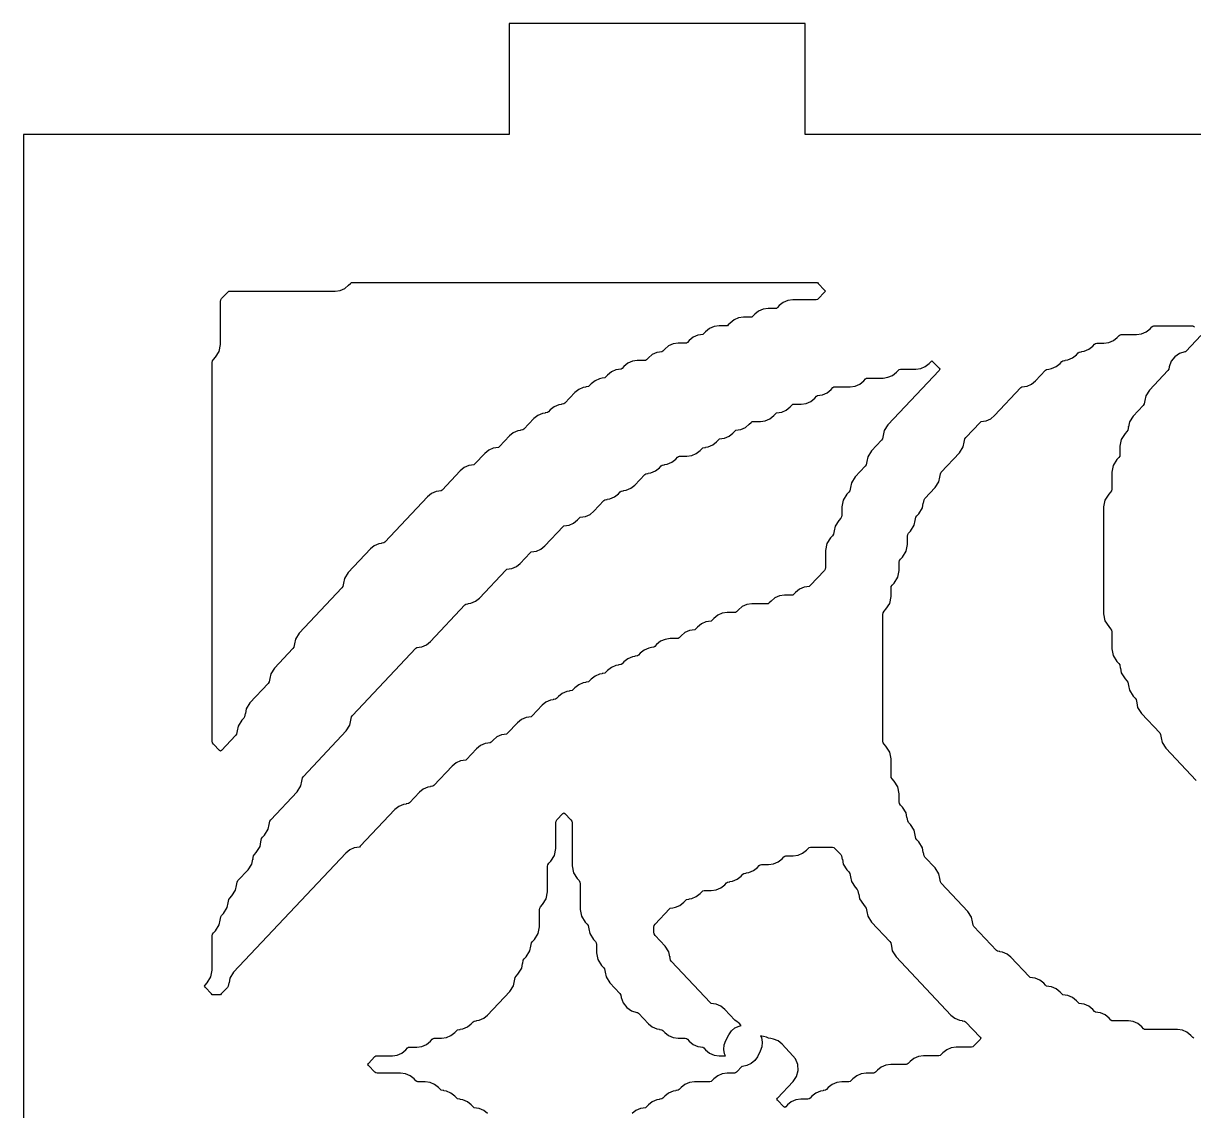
# Model space of a CAD drawing. Header units: millimetres. Extents: x 10 to 410, y 18 to 283.
# Drawn here: x 10 to 41.63, y 117.62 to 147 of the extents above; entities that cross this region are included whole.
import ezdxf

# ---------------------------------------------------------------- set-up
doc = ezdxf.new("R2010")
doc.units = ezdxf.units.MM
doc.layers.add('CUT', color=1, linetype='Continuous')

msp = doc.modelspace()

# ---------------------------------------------------------------- linework, layer by layer
at = {"layer": 'CUT'}
for points in [[(31.134, 147), (23.134, 147), (23.134, 144), (10, 144), (10, 24), (23.134, 24), (23.134, 21), (31.134, 21), (31.134, 24), (52.134, 24), (52.134, 21), (60.134, 21), (60.134, 24), (73.2679, 24), (73.2679, 144), (60.134, 144), (60.134, 147), (52.134, 147), (52.134, 144), (31.134, 144)], [(18.7906, 139.9224), (18.8403, 139.9752), (18.8655, 139.9956), (18.8976, 140), (31.4306, 140), (31.4628, 139.9956), (31.488, 139.9752), (31.6598, 139.7927), (31.6788, 139.7652), (31.6598, 139.7377), (31.488, 139.5552), (31.4628, 139.5348), (31.4306, 139.5304), (30.7964, 139.5304), (30.6621, 139.512), (30.5377, 139.4583), (30.4323, 139.3731), (30.3826, 139.3204), (30.3574, 139.3), (30.3253, 139.2956), (30.1332, 139.2956), (29.9989, 139.2772), (29.8745, 139.2235), (29.7691, 139.1383), (29.7194, 139.0856), (29.6942, 139.0652), (29.6621, 139.0608), (29.4699, 139.0608), (29.3357, 139.0424), (29.2113, 138.9887), (29.1059, 138.9035), (29.0562, 138.8508), (29.031, 138.8304), (28.9989, 138.826), (28.8067, 138.826), (28.6725, 138.8076), (28.5481, 138.7539), (28.4427, 138.6687), (28.393, 138.616), (28.3678, 138.5956), (28.3019, 138.5866), (28.3024, 138.5827), (28.2303, 138.5728), (28.1059, 138.5191), (28.0005, 138.4339), (27.9509, 138.3812), (27.9256, 138.3608), (27.8935, 138.3564), (27.7014, 138.3564), (27.5671, 138.338), (27.4427, 138.2843), (27.3373, 138.1991), (27.2876, 138.1464), (27.2624, 138.126), (27.1966, 138.117), (27.1971, 138.1131), (27.125, 138.1032), (27.0006, 138.0495), (26.8952, 137.9643), (26.8455, 137.9116), (26.8203, 137.8912), (26.7881, 137.8868), (26.596, 137.8868), (26.4618, 137.8684), (26.3374, 137.8147), (26.232, 137.7295), (26.1823, 137.6768), (26.1571, 137.6564), (26.0912, 137.6474), (26.0917, 137.6435), (26.0196, 137.6336), (25.8952, 137.5799), (25.7898, 137.4947), (25.7401, 137.442), (25.7149, 137.4216), (25.6491, 137.4126), (25.6496, 137.4087), (25.5775, 137.3988), (25.4531, 137.3451), (25.3477, 137.2599), (25.298, 137.2072), (25.2728, 137.1868), (25.2069, 137.1778), (25.2074, 137.1739), (25.1353, 137.164), (25.0109, 137.1103), (24.9055, 137.0251), (24.6348, 136.7376), (24.6095, 136.7172), (24.5437, 136.7082), (24.5442, 136.7043), (24.4721, 136.6944), (24.3477, 136.6407), (24.2423, 136.5555), (24.1926, 136.5028), (24.1674, 136.4824), (24.1016, 136.4734), (24.1021, 136.4695), (24.03, 136.4596), (23.9056, 136.4059), (23.8002, 136.3207), (23.5294, 136.0332), (23.5042, 136.0128), (23.4383, 136.0038), (23.4389, 135.9999), (23.3667, 135.99), (23.2424, 135.9363), (23.137, 135.8511), (22.8662, 135.5636), (22.841, 135.5432), (22.7751, 135.5342), (22.7757, 135.5303), (22.7035, 135.5204), (22.5791, 135.4667), (22.4737, 135.3815), (22.203, 135.094), (22.1778, 135.0736), (22.1119, 135.0646), (22.1124, 135.0607), (22.0403, 135.0508), (21.9159, 134.9971), (21.8105, 134.9119), (21.3187, 134.3896), (21.2935, 134.3692), (21.2276, 134.3602), (21.2282, 134.3563), (21.156, 134.3464), (21.0316, 134.2927), (20.9262, 134.2075), (19.7712, 132.9808), (19.746, 132.9604), (19.6801, 132.9514), (19.6806, 132.9475), (19.6085, 132.9376), (19.4841, 132.8839), (19.3787, 132.7987), (18.7785, 132.1612), (18.6777, 132.0028), (18.6534, 131.8754), (18.6514, 131.8758), (18.6341, 131.7853), (18.6101, 131.7475), (17.452, 130.5176), (17.3513, 130.3592), (17.327, 130.2318), (17.325, 130.2322), (17.3077, 130.1417), (17.2836, 130.1039), (16.7888, 129.5784), (16.6881, 129.42), (16.6638, 129.2926), (16.6617, 129.293), (16.6445, 129.2025), (16.6204, 129.1647), (16.1256, 128.6392), (16.0249, 128.4808), (16.0005, 128.3534), (15.9985, 128.3538), (15.9812, 128.2633), (15.9572, 128.2255), (15.9045, 128.1696), (15.8038, 128.0112), (15.7795, 127.8838), (15.7775, 127.8842), (15.7602, 127.7937), (15.7361, 127.7559), (15.3544, 127.3505), (15.3264, 127.3291), (15.2984, 127.3505), (15.1378, 127.5211), (15.1138, 127.5589), (15.1054, 127.6029), (15.1054, 137.8394), (15.1138, 137.8835), (15.1378, 137.9213), (15.1905, 137.9772), (15.2912, 138.1356), (15.3264, 138.3199), (15.3264, 139.4831), (15.3348, 139.5271), (15.3589, 139.5649), (15.5242, 139.7404), (15.5494, 139.7608), (15.5815, 139.7652), (18.4265, 139.7652), (18.5608, 139.7836), (18.6852, 139.8373)], [(15.6326, 123.4195), (15.7333, 123.5779), (15.7577, 123.7053), (15.7597, 123.7049), (15.777, 123.7954), (15.801, 123.8332), (16.0748, 124.1239), (16.1755, 124.2823), (16.1998, 124.4097), (16.2018, 124.4093), (16.2191, 124.4998), (16.2432, 124.5376), (16.2958, 124.5935), (16.3966, 124.7519), (16.4209, 124.8793), (16.4229, 124.8789), (16.4402, 124.9694), (16.4642, 125.0072), (16.5169, 125.0631), (16.6176, 125.2215), (16.642, 125.3489), (16.644, 125.3485), (16.6613, 125.439), (16.6853, 125.4768), (17.4012, 126.2371), (17.5019, 126.3955), (17.5263, 126.5229), (17.5283, 126.5225), (17.5456, 126.613), (17.5696, 126.6508), (18.7276, 127.8807), (18.8283, 128.0391), (18.8527, 128.1665), (18.8547, 128.1661), (18.872, 128.2566), (18.896, 128.2944), (20.6088, 130.1136), (20.6341, 130.134), (20.6999, 130.143), (20.6994, 130.1469), (20.7715, 130.1567), (20.8959, 130.2105), (21.0013, 130.2956), (21.9353, 131.2876), (21.9605, 131.308), (22.0263, 131.317), (22.0258, 131.3209), (22.0979, 131.3307), (22.2223, 131.3845), (22.3277, 131.4696), (23.0406, 132.2268), (23.0658, 132.2472), (23.1317, 132.2562), (23.1312, 132.2601), (23.2033, 132.2699), (23.3277, 132.3237), (23.4331, 132.4088), (23.7038, 132.6964), (23.7291, 132.7168), (23.7949, 132.7258), (23.7944, 132.7297), (23.8665, 132.7395), (23.9909, 132.7933), (24.0963, 132.8784), (24.5881, 133.4008), (24.6133, 133.4212), (24.6792, 133.4302), (24.6787, 133.4341), (24.7508, 133.4439), (24.8752, 133.4977), (24.9806, 133.5828), (25.0303, 133.6356), (25.0555, 133.656), (25.1213, 133.665), (25.1208, 133.6689), (25.1929, 133.6787), (25.3173, 133.7325), (25.4227, 133.8176), (25.6935, 134.1052), (25.7187, 134.1256), (25.7846, 134.1346), (25.784, 134.1385), (25.8561, 134.1483), (25.9805, 134.2021), (26.0859, 134.2872), (26.1356, 134.34), (26.1608, 134.3604), (26.2267, 134.3694), (26.2262, 134.3733), (26.2983, 134.3831), (26.4227, 134.4369), (26.5281, 134.522), (26.7988, 134.8096), (26.8241, 134.83), (26.8899, 134.839), (26.8894, 134.8429), (26.9615, 134.8527), (27.0859, 134.9065), (27.1913, 134.9916), (27.241, 135.0444), (27.2662, 135.0648), (27.3321, 135.0738), (27.3315, 135.0777), (27.4036, 135.0875), (27.528, 135.1413), (27.6334, 135.2264), (27.6831, 135.2792), (27.7083, 135.2996), (27.7405, 135.304), (27.9326, 135.304), (28.0669, 135.3223), (28.1913, 135.3761), (28.2967, 135.4612), (28.3463, 135.514), (28.3716, 135.5344), (28.4374, 135.5434), (28.4369, 135.5473), (28.509, 135.5571), (28.6334, 135.6109), (28.7388, 135.696), (28.7885, 135.7488), (28.8137, 135.7692), (28.8796, 135.7782), (28.879, 135.7821), (28.9512, 135.7919), (29.0755, 135.8457), (29.1809, 135.9308), (29.2306, 135.9836), (29.2559, 136.004), (29.3217, 136.013), (29.3212, 136.0169), (29.3933, 136.0267), (29.5177, 136.0805), (29.6231, 136.1656), (29.6728, 136.2184), (29.698, 136.2388), (29.7301, 136.2432), (29.9223, 136.2432), (30.0565, 136.2615), (30.1809, 136.3153), (30.2863, 136.4004), (30.336, 136.4532), (30.3612, 136.4736), (30.4271, 136.4826), (30.4265, 136.4865), (30.4987, 136.4963), (30.623, 136.5501), (30.7284, 136.6352), (30.7781, 136.688), (30.8034, 136.7084), (30.8355, 136.7128), (31.0276, 136.7128), (31.1619, 136.7311), (31.2863, 136.7849), (31.3917, 136.87), (31.4413, 136.9228), (31.4666, 136.9432), (31.5324, 136.9522), (31.5319, 136.9561), (31.604, 136.9659), (31.7284, 137.0197), (31.8338, 137.1048), (31.8835, 137.1576), (31.9087, 137.178), (31.9408, 137.1824), (32.3541, 137.1824), (32.4883, 137.2008), (32.6127, 137.2545), (32.7181, 137.3396), (32.7678, 137.3924), (32.793, 137.4128), (32.8251, 137.4172), (33.2383, 137.4172), (33.3726, 137.4356), (33.497, 137.4893), (33.6024, 137.5744), (33.6521, 137.6272), (33.6773, 137.6476), (33.7094, 137.652), (34.1226, 137.652), (34.2569, 137.6704), (34.3813, 137.7241), (34.4867, 137.8092), (34.5317, 137.857), (34.5597, 137.8784), (34.5877, 137.857), (34.7548, 137.6795), (34.7738, 137.652), (34.7548, 137.6244), (33.3692, 136.1528), (33.2685, 135.9944), (33.2441, 135.8671), (33.2421, 135.8674), (33.2248, 135.7769), (33.2008, 135.7391), (32.9271, 135.4484), (32.8263, 135.29), (32.802, 135.1627), (32.8, 135.163), (32.7827, 135.0725), (32.7586, 135.0347), (32.4849, 134.744), (32.3842, 134.5856), (32.3599, 134.4582), (32.3578, 134.4586), (32.3405, 134.3681), (32.3165, 134.3303), (32.2639, 134.2744), (32.1631, 134.116), (32.1279, 133.9316), (32.1279, 133.7077), (32.1195, 133.6637), (32.0954, 133.6259), (32.0428, 133.57), (31.942, 133.4116), (31.9177, 133.2842), (31.9157, 133.2846), (31.8984, 133.1941), (31.8744, 133.1563), (31.8217, 133.1004), (31.721, 132.942), (31.6857, 132.7576), (31.6857, 132.2989), (31.6773, 132.2549), (31.6533, 132.2171), (31.2669, 131.8067), (31.2417, 131.7864), (31.1759, 131.7774), (31.1764, 131.7735), (31.1043, 131.7636), (30.9799, 131.7099), (30.8745, 131.6247), (30.8248, 131.5719), (30.7996, 131.5516), (30.7674, 131.5472), (30.5753, 131.5472), (30.441, 131.5288), (30.3167, 131.4751), (30.2113, 131.3899), (30.1616, 131.3371), (30.1363, 131.3168), (30.1042, 131.3124), (29.691, 131.3124), (29.5568, 131.294), (29.4324, 131.2403), (29.327, 131.1551), (29.2773, 131.1023), (29.2521, 131.082), (29.2199, 131.0776), (29.0278, 131.0776), (28.8935, 131.0592), (28.7692, 131.0055), (28.6638, 130.9203), (28.6141, 130.8675), (28.5888, 130.8472), (28.523, 130.8382), (28.5235, 130.8343), (28.4514, 130.8244), (28.327, 130.7707), (28.2216, 130.6855), (28.1719, 130.6327), (28.1467, 130.6124), (28.0808, 130.6034), (28.0814, 130.5995), (28.0093, 130.5896), (27.8849, 130.5359), (27.7795, 130.4507), (27.7298, 130.3979), (27.7046, 130.3776), (27.6724, 130.3732), (27.4803, 130.3732), (27.346, 130.3548), (27.2216, 130.3011), (27.1163, 130.2159), (27.0666, 130.1631), (27.0413, 130.1428), (26.9755, 130.1338), (26.976, 130.1299), (26.9039, 130.12), (26.7795, 130.0663), (26.6741, 129.9811), (26.6244, 129.9283), (26.5992, 129.908), (26.5333, 129.899), (26.5339, 129.8951), (26.4618, 129.8852), (26.3374, 129.8315), (26.232, 129.7463), (26.1823, 129.6935), (26.1571, 129.6732), (26.0912, 129.6642), (26.0917, 129.6603), (26.0196, 129.6504), (25.8952, 129.5967), (25.7898, 129.5115), (25.7401, 129.4587), (25.7149, 129.4384), (25.6491, 129.4294), (25.6496, 129.4255), (25.5775, 129.4156), (25.4531, 129.3619), (25.3477, 129.2767), (25.298, 129.2239), (25.2728, 129.2036), (25.2069, 129.1946), (25.2074, 129.1907), (25.1353, 129.1808), (25.0109, 129.1271), (24.9055, 129.0419), (24.8558, 128.9891), (24.8306, 128.9688), (24.7648, 128.9597), (24.7653, 128.9559), (24.6932, 128.946), (24.5688, 128.8923), (24.4634, 128.8071), (24.4137, 128.7543), (24.3885, 128.734), (24.3226, 128.7249), (24.3232, 128.7211), (24.251, 128.7112), (24.1266, 128.6575), (24.0212, 128.5723), (23.7505, 128.2847), (23.7253, 128.2644), (23.6594, 128.2553), (23.6599, 128.2515), (23.5878, 128.2416), (23.4634, 128.1879), (23.358, 128.1027), (23.0873, 127.8151), (23.062, 127.7948), (22.9962, 127.7857), (22.9967, 127.7819), (22.9246, 127.772), (22.8002, 127.7183), (22.6948, 127.6331), (22.6451, 127.5803), (22.6199, 127.56), (22.5541, 127.5509), (22.5546, 127.5471), (22.4825, 127.5372), (22.3581, 127.4835), (22.2527, 127.3983), (21.9819, 127.1107), (21.9567, 127.0903), (21.8908, 127.0813), (21.8914, 127.0775), (21.8192, 127.0676), (21.6949, 127.0139), (21.5895, 126.9287), (21.0976, 126.4063), (21.0724, 126.3859), (21.0065, 126.3769), (21.0071, 126.3731), (20.935, 126.3632), (20.8106, 126.3095), (20.7052, 126.2243), (20.4344, 125.9367), (20.4092, 125.9163), (20.3433, 125.9073), (20.3439, 125.9035), (20.2717, 125.8936), (20.1474, 125.8399), (20.042, 125.7547), (19.108, 124.7627), (19.0828, 124.7423), (19.0169, 124.7333), (19.0174, 124.7294), (18.9453, 124.7196), (18.8209, 124.6659), (18.7155, 124.5807), (15.6835, 121.3603), (15.5827, 121.202), (15.5584, 121.0746), (15.5564, 121.075), (15.5391, 120.9845), (15.515, 120.9467), (15.3498, 120.7711), (15.3245, 120.7507), (15.2924, 120.7463), (15.1394, 120.7463), (15.1073, 120.7507), (15.082, 120.7711), (14.9102, 120.9536), (14.8912, 120.9811), (14.9102, 121.0087), (14.9694, 121.0715), (15.0701, 121.2299), (15.1054, 121.4143), (15.1054, 122.3426), (15.1138, 122.3866), (15.1378, 122.4244), (15.1905, 122.4803), (15.2912, 122.6387), (15.3155, 122.7661), (15.3175, 122.7657), (15.3348, 122.8562), (15.3589, 122.894), (15.4115, 122.9499), (15.5123, 123.1083), (15.5366, 123.2357), (15.5386, 123.2353), (15.5559, 123.3258), (15.58, 123.3636)]]:
    msp.add_lwpolyline(points, close=True, dxfattribs=at)
for points in [[(41.6359, 119.5767), (41.6106, 119.5971), (41.561, 119.6499), (41.4556, 119.735), (41.3312, 119.7888), (41.1969, 119.8071), (40.3416, 119.8071), (40.3094, 119.8115), (40.2842, 119.8319), (40.2345, 119.8847), (40.1291, 119.9698), (40.0047, 120.0236), (39.8705, 120.0419), (39.4573, 120.0419), (39.4252, 120.0463), (39.3999, 120.0667), (39.3502, 120.1195), (39.2448, 120.2046), (39.1205, 120.2584), (39.0483, 120.2682), (39.0489, 120.2721), (38.983, 120.2811), (38.9578, 120.3015), (38.9081, 120.3543), (38.8027, 120.4394), (38.6783, 120.4932), (38.6062, 120.503), (38.6067, 120.5069), (38.5409, 120.5159), (38.5156, 120.5363), (38.466, 120.5891), (38.3606, 120.6742), (38.2362, 120.728), (38.164, 120.7378), (38.1646, 120.7417), (38.0987, 120.7507), (38.0735, 120.7711), (38.0238, 120.8239), (37.9184, 120.909), (37.794, 120.9628), (37.7219, 120.9726), (37.7224, 120.9765), (37.6566, 120.9855), (37.6314, 121.0059), (37.5817, 121.0587), (37.4763, 121.1438), (37.3519, 121.1976), (37.2798, 121.2074), (37.2803, 121.2113), (37.2144, 121.2203), (37.1892, 121.2407), (36.6974, 121.7631), (36.592, 121.8482), (36.4676, 121.902), (36.3955, 121.9118), (36.396, 121.9157), (36.3301, 121.9247), (36.3049, 121.9451), (35.6975, 122.5903), (35.6734, 122.6281), (35.6561, 122.7186), (35.6541, 122.7182), (35.6298, 122.8456), (35.5291, 123.0039), (34.8132, 123.7643), (34.7892, 123.8021), (34.7719, 123.8926), (34.7699, 123.8922), (34.7455, 124.0196), (34.6448, 124.178), (34.3711, 124.4687), (34.347, 124.5065), (34.3297, 124.597), (34.3277, 124.5966), (34.3034, 124.724), (34.2026, 124.8824), (34.15, 124.9383), (34.1259, 124.9761), (34.1086, 125.0666), (34.1066, 125.0662), (34.0823, 125.1936), (33.9816, 125.352), (33.9289, 125.4079), (33.9049, 125.4457), (33.8876, 125.5362), (33.8856, 125.5358), (33.8612, 125.6632), (33.7605, 125.8216), (33.7078, 125.8775), (33.6838, 125.9153), (33.6754, 125.9593), (33.6754, 126.1832), (33.6402, 126.3676), (33.5394, 126.526), (33.4868, 126.5819), (33.4627, 126.6197), (33.4543, 126.6637), (33.4543, 127.1224), (33.4191, 127.3068), (33.3184, 127.4652), (33.2657, 127.5211), (33.2417, 127.5589), (33.2332, 127.6029), (33.2332, 131.0302), (33.2417, 131.0742), (33.2657, 131.112), (33.3184, 131.168), (33.4191, 131.3263), (33.4543, 131.5107), (33.4543, 131.7346), (33.4627, 131.7786), (33.4868, 131.8164), (33.5394, 131.8724), (33.6402, 132.0307), (33.6754, 132.2151), (33.6754, 132.439), (33.6838, 132.483), (33.7078, 132.5208), (33.7605, 132.5768), (33.8612, 132.7352), (33.8965, 132.9195), (33.8965, 133.1434), (33.9049, 133.1874), (33.9289, 133.2252), (33.9816, 133.2812), (34.0823, 133.4396), (34.1066, 133.5669), (34.1086, 133.5665), (34.1259, 133.657), (34.15, 133.6948), (34.2026, 133.7508), (34.3034, 133.9092), (34.3277, 134.0365), (34.3297, 134.0361), (34.347, 134.1266), (34.3711, 134.1645), (34.6448, 134.4552), (34.7455, 134.6136), (34.7699, 134.7409), (34.7719, 134.7405), (34.7892, 134.831), (34.8132, 134.8689), (35.308, 135.3944), (35.4087, 135.5528), (35.4331, 135.6801), (35.4351, 135.6797), (35.4524, 135.7702), (35.4764, 135.8081), (35.8628, 136.2184), (35.888, 136.2388), (35.9539, 136.2478), (35.9533, 136.2517), (36.0254, 136.2615), (36.1498, 136.3153), (36.2552, 136.4004), (36.9681, 137.1576), (36.9934, 137.178), (37.0592, 137.187), (37.0587, 137.1909), (37.1308, 137.2008), (37.2552, 137.2545), (37.3606, 137.3396), (37.6314, 137.6272), (37.6566, 137.6476), (37.7224, 137.6566), (37.7219, 137.6605), (37.794, 137.6704), (37.9184, 137.7241), (38.0238, 137.8092), (38.0735, 137.862), (38.0987, 137.8824), (38.1646, 137.8914), (38.164, 137.8953), (38.2362, 137.9052), (38.3606, 137.9589), (38.466, 138.044), (38.5156, 138.0968), (38.5409, 138.1172), (38.6067, 138.1262), (38.6062, 138.1301), (38.6783, 138.14), (38.8027, 138.1937), (38.9081, 138.2788), (38.9578, 138.3316), (38.983, 138.352), (39.0151, 138.3564), (39.2073, 138.3564), (39.3415, 138.3748), (39.4659, 138.4285), (39.5713, 138.5136), (39.621, 138.5664), (39.6462, 138.5868), (39.6784, 138.5912), (40.0916, 138.5912), (40.2258, 138.6096), (40.3502, 138.6633), (40.4556, 138.7484), (40.5053, 138.8012), (40.5305, 138.8216), (40.5626, 138.826), (41.5999, 138.826), (41.6321, 138.8216), (41.6573, 138.8012)], [(41.8291, 138.5636), (41.4362, 138.1464), (41.411, 138.126), (41.3986, 138.1243), (41.25, 138.0797), (41.1223, 137.9917), (41.0276, 137.8688), (40.9752, 137.7228), (40.9623, 137.6553), (40.9383, 137.6175), (40.4435, 137.092), (40.3428, 136.9336), (40.3184, 136.8063), (40.3164, 136.8066), (40.2991, 136.7161), (40.2751, 136.6783), (40.0014, 136.3876), (39.9006, 136.2292), (39.8763, 136.1019), (39.8743, 136.1022), (39.857, 136.0117), (39.8329, 135.9739), (39.7803, 135.918), (39.6796, 135.7596), (39.6443, 135.5752), (39.6443, 135.3513), (39.6359, 135.3073), (39.6119, 135.2695), (39.5592, 135.2136), (39.4585, 135.0552), (39.4233, 134.8708), (39.4233, 134.4121), (39.4148, 134.3681), (39.3908, 134.3303), (39.3381, 134.2744), (39.2374, 134.116), (39.2022, 133.9316), (39.2022, 131.0411), (39.2374, 130.8567), (39.3381, 130.6984), (39.3908, 130.6424), (39.4148, 130.6046), (39.4233, 130.5606), (39.4233, 130.1019), (39.4585, 129.9175), (39.5592, 129.7592), (39.6119, 129.7032), (39.6359, 129.6654), (39.6532, 129.5749), (39.6552, 129.5753), (39.6796, 129.4479), (39.7803, 129.2896), (39.8329, 129.2336), (39.857, 129.1958), (39.8743, 129.1053), (39.8763, 129.1057), (39.9006, 128.9783), (40.0014, 128.82), (40.054, 128.764), (40.0781, 128.7262), (40.0954, 128.6357), (40.0974, 128.6361), (40.1217, 128.5087), (40.2224, 128.3504), (40.7172, 127.8248), (40.7413, 127.787), (40.7586, 127.6965), (40.7606, 127.6969), (40.7849, 127.5695), (40.8857, 127.4111), (41.707, 126.5388)], [(22.5488, 117.5367), (22.4434, 117.6218), (22.319, 117.6756), (22.2469, 117.6854), (22.2474, 117.6893), (22.1816, 117.6983), (22.1563, 117.7187), (22.1066, 117.7715), (22.0012, 117.8566), (21.8769, 117.9104), (21.8047, 117.9202), (21.8053, 117.9241), (21.7394, 117.9331), (21.7142, 117.9535), (21.6645, 118.0063), (21.5591, 118.0914), (21.4347, 118.1452), (21.3626, 118.155), (21.3631, 118.1589), (21.2973, 118.1679), (21.272, 118.1883), (21.2224, 118.2411), (21.117, 118.3262), (20.9926, 118.38), (20.8583, 118.3983), (20.6662, 118.3983), (20.6341, 118.4027), (20.6088, 118.4231), (20.5591, 118.4759), (20.4537, 118.561), (20.3294, 118.6148), (20.1951, 118.6331), (19.5608, 118.6331), (19.5287, 118.6375), (19.5035, 118.6579), (19.3317, 118.8404), (19.3126, 118.8679), (19.3317, 118.8955), (19.5035, 119.0779), (19.5287, 119.0983), (19.5608, 119.1027), (19.974, 119.1027), (20.1083, 119.1211), (20.2327, 119.1748), (20.3381, 119.26), (20.3878, 119.3127), (20.413, 119.3331), (20.4451, 119.3375), (20.6372, 119.3375), (20.7715, 119.3559), (20.8959, 119.4096), (21.0013, 119.4948), (21.051, 119.5475), (21.0762, 119.5679), (21.1083, 119.5723), (21.3005, 119.5723), (21.4347, 119.5907), (21.5591, 119.6444), (21.6645, 119.7296), (21.7142, 119.7824), (21.7394, 119.8027), (21.8053, 119.8117), (21.8047, 119.8156), (21.8769, 119.8255), (22.0012, 119.8792), (22.1066, 119.9644), (22.1563, 120.0172), (22.1816, 120.0375), (22.2474, 120.0465), (22.2469, 120.0504), (22.319, 120.0603), (22.4434, 120.114), (22.5488, 120.1992), (23.1491, 120.8367), (23.2498, 120.9951), (23.2741, 121.1225), (23.2761, 121.1221), (23.2934, 121.2126), (23.3175, 121.2504), (23.3701, 121.3063), (23.4709, 121.4647), (23.4952, 121.5921), (23.4972, 121.5917), (23.5145, 121.6822), (23.5385, 121.72), (23.5912, 121.7759), (23.6919, 121.9343), (23.7163, 122.0617), (23.7183, 122.0613), (23.7356, 122.1518), (23.7596, 122.1896), (23.8123, 122.2455), (23.913, 122.4039), (23.9482, 122.5883), (23.9482, 123.047), (23.9566, 123.091), (23.9807, 123.1288), (24.0333, 123.1847), (24.1341, 123.3431), (24.1693, 123.5275), (24.1693, 124.221), (24.1777, 124.265), (24.2018, 124.3028), (24.2544, 124.3587), (24.3551, 124.5171), (24.3904, 124.7015), (24.3904, 125.395), (24.3988, 125.439), (24.4228, 125.4768), (24.5834, 125.6474), (24.6114, 125.6688), (24.6395, 125.6474), (24.8001, 125.4768), (24.8241, 125.439), (24.8325, 125.395), (24.8325, 124.2319), (24.8678, 124.0475), (24.9685, 123.8891), (25.0211, 123.8332), (25.0452, 123.7954), (25.0536, 123.7514), (25.0536, 123.0579), (25.0888, 122.8735), (25.1896, 122.7151), (25.2422, 122.6592), (25.2663, 122.6214), (25.2835, 122.5309), (25.2856, 122.5313), (25.3099, 122.4039), (25.4106, 122.2455), (25.4633, 122.1896), (25.4873, 122.1518), (25.4957, 122.1078), (25.4957, 121.8839), (25.531, 121.6995), (25.6317, 121.5411), (25.6843, 121.4852), (25.7084, 121.4474), (25.7257, 121.3569), (25.7277, 121.3573), (25.752, 121.2299), (25.8528, 121.0715), (26.1265, 120.7808), (26.1505, 120.743), (26.1634, 120.6756), (26.2158, 120.5296), (26.3105, 120.4066), (26.4382, 120.3186), (26.5868, 120.274), (26.5992, 120.2723), (26.6244, 120.252), (26.8952, 119.9644), (27.0006, 119.8792), (27.125, 119.8255), (27.1971, 119.8156), (27.1966, 119.8117), (27.2624, 119.8027), (27.2876, 119.7824), (27.3373, 119.7296), (27.4427, 119.6444), (27.5671, 119.5907), (27.7014, 119.5723), (27.8935, 119.5723), (27.9256, 119.5679), (27.9509, 119.5475), (28.0005, 119.4948), (28.1059, 119.4096), (28.2303, 119.3559), (28.3024, 119.346), (28.3019, 119.3421), (28.3678, 119.3331), (28.393, 119.3127), (28.4427, 119.26), (28.5481, 119.1748), (28.6725, 119.1211), (28.8067, 119.1027), (28.9791, 119.1027), (28.957, 119.1499), (28.9352, 119.2733), (28.946, 119.3982), (28.9888, 119.5159), (29.0681, 119.6685), (29.1399, 119.7712), (29.2358, 119.8518), (29.3493, 119.9049), (29.405, 119.9147), (29.348, 119.9814), (29.2956, 120.0142), (29.2306, 120.0667), (28.9599, 120.3543), (28.8545, 120.4394), (28.7301, 120.4932), (28.658, 120.503), (28.6585, 120.5069), (28.5926, 120.5159), (28.5674, 120.5363), (27.5178, 121.6511), (27.4938, 121.6889), (27.4765, 121.7794), (27.4745, 121.779), (27.4501, 121.9064), (27.3494, 122.0647), (27.0757, 122.3555), (27.0516, 122.3933), (27.0432, 122.4373), (27.0432, 122.5774), (27.0516, 122.6214), (27.0757, 122.6592), (27.4621, 123.0696), (27.4873, 123.0899), (27.5531, 123.099), (27.5526, 123.1028), (27.6247, 123.1127), (27.7491, 123.1664), (27.8545, 123.2516), (27.9042, 123.3044), (27.9294, 123.3247), (27.9953, 123.3338), (27.9947, 123.3376), (28.0669, 123.3475), (28.1913, 123.4012), (28.2967, 123.4864), (28.3463, 123.5392), (28.3716, 123.5595), (28.4037, 123.5639), (28.5958, 123.5639), (28.7301, 123.5823), (28.8545, 123.636), (28.9599, 123.7212), (29.0096, 123.774), (29.0348, 123.7943), (29.1006, 123.8034), (29.1001, 123.8072), (29.1722, 123.8171), (29.2966, 123.8708), (29.402, 123.956), (29.4517, 124.0088), (29.4769, 124.0291), (29.5428, 124.0382), (29.5422, 124.042), (29.6144, 124.0519), (29.7388, 124.1056), (29.8442, 124.1908), (29.8938, 124.2436), (29.9191, 124.2639), (29.9512, 124.2683), (30.1433, 124.2683), (30.2776, 124.2867), (30.402, 124.3404), (30.5074, 124.4256), (30.5571, 124.4784), (30.5823, 124.4988), (30.6144, 124.5031), (30.8065, 124.5031), (30.9408, 124.5215), (31.0652, 124.5752), (31.1706, 124.6604), (31.2203, 124.7132), (31.2455, 124.7336), (31.2776, 124.7379), (31.8728, 124.7379), (31.9049, 124.7336), (31.9301, 124.7132), (32.0954, 124.5376), (32.1195, 124.4998), (32.1368, 124.4093), (32.1388, 124.4097), (32.1631, 124.2823), (32.2639, 124.1239), (32.3165, 124.068), (32.3405, 124.0302), (32.3578, 123.9397), (32.3599, 123.9401), (32.3842, 123.8127), (32.4849, 123.6543), (32.5376, 123.5984), (32.5616, 123.5606), (32.5789, 123.4701), (32.5809, 123.4705), (32.6053, 123.3431), (32.706, 123.1847), (32.7586, 123.1288), (32.7827, 123.091), (32.8, 123.0005), (32.802, 123.0009), (32.8263, 122.8735), (32.9271, 122.7151), (33.4219, 122.1896), (33.4459, 122.1518), (33.4632, 122.0613), (33.4652, 122.0617), (33.4896, 121.9343), (33.5903, 121.7759), (35.0748, 120.1992), (35.1802, 120.114), (35.3046, 120.0603), (35.3767, 120.0504), (35.3762, 120.0465), (35.4421, 120.0375), (35.4673, 120.0172), (35.8602, 119.5999), (35.8792, 119.5723), (35.8602, 119.5448), (35.6884, 119.3623), (35.6631, 119.3419), (35.631, 119.3375), (35.2178, 119.3375), (35.0836, 119.3192), (34.9592, 119.2654), (34.8538, 119.1803), (34.8041, 119.1275), (34.7789, 119.1071), (34.7467, 119.1027), (34.3335, 119.1027), (34.1993, 119.0844), (34.0749, 119.0306), (33.9695, 118.9455), (33.9198, 118.8927), (33.8946, 118.8723), (33.8624, 118.8679), (33.4492, 118.8679), (33.315, 118.8496), (33.1906, 118.7958), (33.0852, 118.7107), (33.0355, 118.6579), (33.0103, 118.6375), (32.9781, 118.6331), (32.786, 118.6331), (32.6518, 118.6148), (32.5274, 118.561), (32.422, 118.4759), (32.3723, 118.4231), (32.3471, 118.4027), (32.3149, 118.3983), (32.1228, 118.3983), (31.9885, 118.38), (31.8642, 118.3262), (31.7588, 118.2411), (31.7091, 118.1883), (31.6838, 118.1679), (31.618, 118.1589), (31.6185, 118.155), (31.5464, 118.1452), (31.422, 118.0914), (31.3166, 118.0063), (31.2669, 117.9535), (31.2417, 117.9331), (31.2096, 117.9287), (31.0174, 117.9287), (30.8832, 117.9104), (30.7588, 117.8566), (30.6534, 117.7715), (30.6084, 117.7237), (30.5804, 117.7023), (30.5524, 117.7237), (30.3852, 117.9012), (30.3662, 117.9287), (30.3852, 117.9563), (30.8116, 118.4091), (30.9028, 118.5452), (30.9452, 118.7035), (30.9341, 118.8671), (30.8706, 119.0182), (30.7982, 119.0997), (30.8015, 119.1027), (30.5074, 119.4151), (30.402, 119.5002), (30.2776, 119.554), (30.2055, 119.5638), (30.206, 119.5677), (30.1395, 119.5768), (30.0853, 119.6002), (29.9295, 119.6394), (29.9517, 119.5919), (29.9735, 119.4685), (29.9627, 119.3436), (29.9199, 119.2259), (29.8406, 119.0733), (29.7688, 118.9706), (29.6729, 118.89), (29.5594, 118.8369), (29.436, 118.8151), (29.4261, 118.8159), (29.2773, 118.6579), (29.2521, 118.6375), (29.2199, 118.6331), (29.0278, 118.6331), (28.8935, 118.6148), (28.7692, 118.561), (28.6638, 118.4759), (28.6141, 118.4231), (28.5888, 118.4027), (28.5567, 118.3983), (28.1435, 118.3983), (28.0093, 118.38), (27.8849, 118.3262), (27.7795, 118.2411), (27.7298, 118.1883), (27.7046, 118.1679), (27.6387, 118.1589), (27.6392, 118.155), (27.5671, 118.1452), (27.4427, 118.0914), (27.3373, 118.0063), (27.2876, 117.9535), (27.2624, 117.9331), (27.1966, 117.9241), (27.1971, 117.9202), (27.125, 117.9104), (27.0006, 117.8566), (26.8952, 117.7715), (26.8455, 117.7187), (26.8203, 117.6983), (26.7544, 117.6893), (26.7549, 117.6854), (26.6828, 117.6756), (26.5584, 117.6218), (26.453, 117.5367)]]:
    msp.add_lwpolyline(points, dxfattribs=at)

doc.saveas('drawing.dxf')
